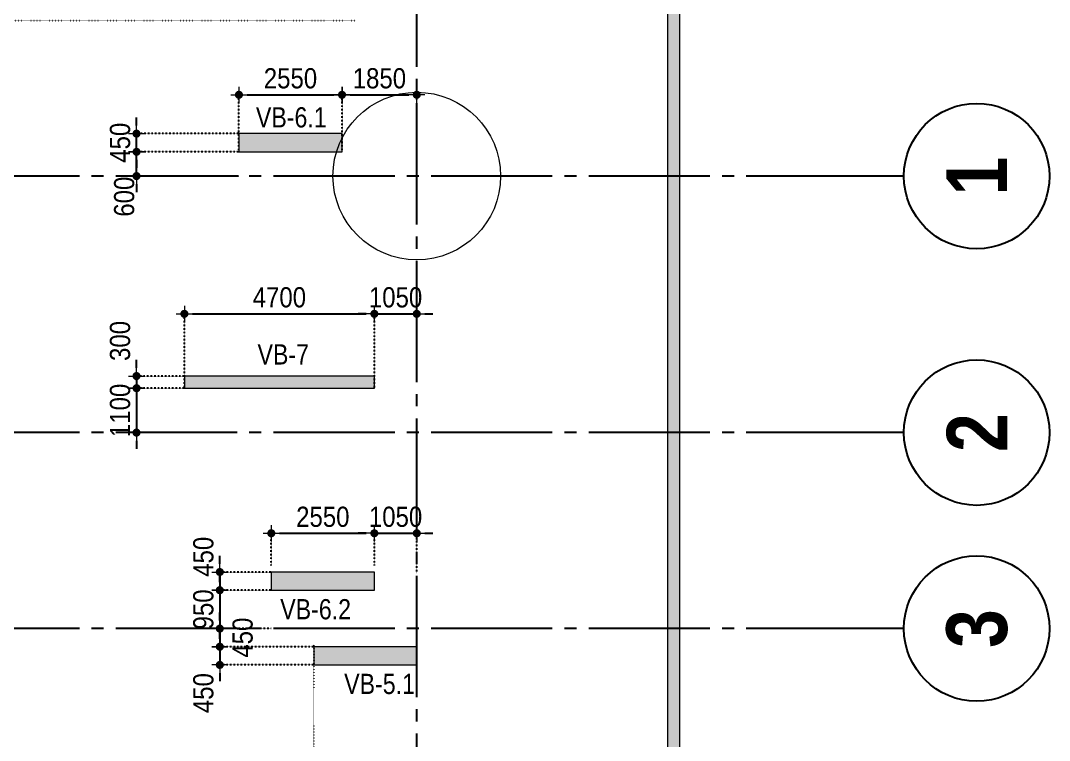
# Model space of a CAD drawing. Header units: millimetres. Extents: x -3973692 to -2843767, y 592734 to 838475.
# Drawn here: x -3858748 to -3833292, y 748262 to 766080 of the extents above; entities that cross this region are included whole.
import ezdxf
from ezdxf.enums import TextEntityAlignment as Align

# ---------------------------------------------------------------- set-up
doc = ezdxf.new("R2010")
doc.units = ezdxf.units.MM
doc.header["$MEASUREMENT"] = 0
doc.header["$PDMODE"] = 3
doc.header["$PDSIZE"] = -20
for name, pattern in [('CHG_XX_Cot_Ham 2$0$MB_Luoi truc$0$HTT Hidden 21', [3, 2, -1]), ('CHG_XX_Luoi truc$0$MB_Luoi truc$0$Center101', [13, 10, -1, 1, -1]), ('DIVIDE2', [15.875, 6.35, -3.175, 0, -3.175, 0, -3.175]), ('DOT2', [0.125, 0, -0.125]), ('HIDDEN5', [2.8375, 1.25, -1.5875])]:
    doc.linetypes.add(name, pattern=pattern)
doc.layers.get('0').update_dxf_attribs({"lineweight": 9})
doc.layers.get('Defpoints').update_dxf_attribs({"color": 10, "lineweight": 0})
for name, color, linetype, lineweight in [("'S_General_Dim_1", 1, 'Continuous', 18), ("'S_General_Divide_3 Intermediate", 3, 'DIVIDE2', 40), ('CHG_XX_Cot_Ham 2$0$NS-Pier-H2', 150, 'Continuous', 13), ('CHG_XX_Cot_Ham 2$0$NS-Pier-H2 @ 1', 150, 'Continuous', 13), ('CHG_XX_Cot_Ham 2$0$NS-Pier-H2 @ 150 VP1', 150, 'Continuous', 13), ('CHG_XX_Cot_Ham 2$0$NS-Pier-H2 @ 150 VP2', 150, 'Continuous', 13), ('CHG_XX_Cot_Ham 2$0$NS-Pier-H2 @ 150 VP3', 150, 'Continuous', 13), ('CHG_XX_Cot_Ham 2$0$NS-Pier-H2 @ 150 VP4', 150, 'Continuous', 13), ('CHG_XX_Cot_Ham 2$0$NS-Pier-H2 @ 150 VP5', 150, 'Continuous', 13), ('CHG_XX_Cot_Ham 2$0$NS-Pier-H2 @ 150 VP6', 150, 'Continuous', 13), ('CHG_XX_Cot_Ham 2$0$NS-Pier-H2 @ 150 VP7', 150, 'Continuous', 13), ('CHG_XX_Cot_Ham 2$0$NS-Pier-H2 @ 150 VP8', 150, 'Continuous', 13), ('CHG_XX_Cot_Ham 2$0$NS-Pier-H2 @ 150 VP9', 150, 'Continuous', 13), ('CHG_XX_Cot_Ham 2$0$NS-Pier-H2 @ 150 VPModel', 150, 'Continuous', 13), ('TEXT', 7, 'Continuous', 15)]:
    doc.layers.add(name, color=color, linetype=linetype, lineweight=lineweight)
for name, color, linetype in [('CHG_XX_Cot_Ham 2$0$mb_cot tang 1-3$0$Concrete Line', 6, 'Continuous'), ('CHG_XX_Luoi truc$0$Grid', 34, 'Continuous'), ('CHG_XX_Luoi truc$0$Grid Line', 251, 'CHG_XX_Luoi truc$0$MB_Luoi truc$0$Center101'), ('dim', 1, 'Continuous')]:
    doc.layers.add(name, color=color, linetype=linetype)
doc.styles.add('arial', font='arial.ttf', dxfattribs={"width": 0.85})
doc.styles.add('CHG_XX_Luoi truc$0$MB_Luoi truc$0$Grid A-F$0$VNI-HelveCB', font='')
doc.styles.add('TTP-HelCon', font='')
doc.styles.get('CHG_XX_Luoi truc$0$MB_Luoi truc$0$Grid A-F$0$VNI-HelveCB').set_extended_font_data('VNI-Helve-Condense', bold=True)
doc.styles.get('TTP-HelCon').set_extended_font_data('VNI-Helve-Condense')
doc.dimstyles.new('200', dxfattribs={"dimscale": 200, "dimtxt": 2.5, "dimasz": 1, "dimexe": 0, "dimexo": 0, "dimgap": 0.75, "dimtad": 1, "dimdec": 0, "dimrnd": 10, "dimzin": 9, "dimdsep": 46, "dimtxsty": 'arial', "dimblk1": 'DIMDOT', "dimblk2": 'DIMDOT', "dimsah": 1, "dimcen": 2, "dimdle": 3, "dimclre": 8, "dimclrt": 2, "dimadec": 0, "dimazin": 0, "dimtfac": 1, "dimtdec": 0, "dimtix": 1, "dimtmove": 2, "dimatfit": 3, "dimldrblk": 'DIMPIJL', "dimfxl": 1, "dimtvp": 1.8, "dimtolj": 1, "dimtzin": 0, "dimarcsym": 0})

# ---------------------------------------------------------------- blocks, each defined once
blk = doc.blocks.new('*U3253')
at = {"layer": 'CHG_XX_Cot_Ham 2$0$NS-Pier-H2 @ 1'}
h = blk.add_hatch(color=256, dxfattribs=at)
h.dxf.hatch_style = 1
h.paths.add_polyline_path([(450, 0), (0, 0), (0, -2550), (450, -2550)])
at = {"layer": 'CHG_XX_Cot_Ham 2$0$NS-Pier-H2 @ 150 VP1'}
h = blk.add_hatch(color=256, dxfattribs=at)
h.dxf.hatch_style = 1
h.paths.add_polyline_path([(450, 0), (0, 0), (0, -2550), (450, -2550)])
at = {"layer": 'CHG_XX_Cot_Ham 2$0$NS-Pier-H2 @ 150 VP2'}
h = blk.add_hatch(color=256, dxfattribs=at)
h.dxf.hatch_style = 1
h.paths.add_polyline_path([(450, 0), (0, 0), (0, -2550), (450, -2550)])
at = {"layer": 'CHG_XX_Cot_Ham 2$0$NS-Pier-H2 @ 150 VP3'}
h = blk.add_hatch(color=256, dxfattribs=at)
h.dxf.hatch_style = 1
h.paths.add_polyline_path([(450, 0), (0, 0), (0, -2550), (450, -2550)])
at = {"layer": 'CHG_XX_Cot_Ham 2$0$NS-Pier-H2 @ 150 VP4'}
h = blk.add_hatch(color=256, dxfattribs=at)
h.dxf.hatch_style = 1
h.paths.add_polyline_path([(450, 0), (0, 0), (0, -2550), (450, -2550)])
at = {"layer": 'CHG_XX_Cot_Ham 2$0$NS-Pier-H2 @ 150 VP5'}
h = blk.add_hatch(color=256, dxfattribs=at)
h.dxf.hatch_style = 1
h.paths.add_polyline_path([(450, 0), (0, 0), (0, -2550), (450, -2550)])
at = {"layer": 'CHG_XX_Cot_Ham 2$0$NS-Pier-H2 @ 150 VP6'}
h = blk.add_hatch(color=256, dxfattribs=at)
h.dxf.hatch_style = 1
h.paths.add_polyline_path([(450, 0), (0, 0), (0, -2550), (450, -2550)])
at = {"layer": 'CHG_XX_Cot_Ham 2$0$NS-Pier-H2 @ 150 VP7'}
h = blk.add_hatch(color=256, dxfattribs=at)
h.dxf.hatch_style = 1
h.paths.add_polyline_path([(450, 0), (0, 0), (0, -2550), (450, -2550)])
at = {"layer": 'CHG_XX_Cot_Ham 2$0$NS-Pier-H2 @ 150 VP8'}
h = blk.add_hatch(color=256, dxfattribs=at)
h.dxf.hatch_style = 1
h.paths.add_polyline_path([(450, 0), (0, 0), (0, -2550), (450, -2550)])
at = {"layer": 'CHG_XX_Cot_Ham 2$0$NS-Pier-H2 @ 150 VP9'}
h = blk.add_hatch(color=256, dxfattribs=at)
h.dxf.hatch_style = 1
h.paths.add_polyline_path([(450, 0), (0, 0), (0, -2550), (450, -2550)])
at = {"layer": 'CHG_XX_Cot_Ham 2$0$NS-Pier-H2 @ 150 VPModel'}
h = blk.add_hatch(color=256, dxfattribs=at)
h.dxf.hatch_style = 1
h.paths.add_polyline_path([(450, 0), (0, 0), (0, -2550), (450, -2550)])
blk = doc.blocks.new('CHG_XX_Cot_Ham 2$0$Block A_C450x2250')
at = {"layer": 'CHG_XX_Cot_Ham 2$0$NS-Pier-H2'}
blk.add_lwpolyline([(450, -2550), (0, -2550), (0, 0), (450, 0)], close=True, dxfattribs=at)
blk.add_blockref('*U3253', (0, 0), dxfattribs=at)
blk = doc.blocks.new('CHG_XX_Cot_Ham 2$0$300X4700')
at = {"layer": 'CHG_XX_Cot_Ham 2$0$NS-Pier-H2'}
h = blk.add_hatch(color=256, dxfattribs=at)
h.dxf.hatch_style = 1
h.paths.add_polyline_path([(0, 0), (0, -300), (4700, -300), (4700, 0)])
blk.add_lwpolyline([(0, 0), (0, -300), (4700, -300), (4700, 0)], close=True, dxfattribs=at)
blk = doc.blocks.new('*U2841')
at = {"layer": 'CHG_XX_Luoi truc$0$Grid Line'}
blk.add_line((0, 0), (0, 608), dxfattribs=at)
at = {"layer": 'CHG_XX_Luoi truc$0$Grid', "lineweight": -2, "style": 'CHG_XX_Luoi truc$0$MB_Luoi truc$0$Grid A-F$0$VNI-HelveCB'}
for tag, p in [('GRIDSUB', (0, 617)), ('GRID', (0, -9))]:
    blk.add_attdef(tag, text='', height=5, dxfattribs=at).set_placement(p, align=Align.MIDDLE)
blk = doc.blocks.new('*U2843')
at = {"layer": 'CHG_XX_Luoi truc$0$Grid', "lineweight": -2}
blk.add_line((0, -3), (0, 0), dxfattribs=at)
blk.add_circle((0, -9), 6, dxfattribs=at)
at = {"layer": 'CHG_XX_Luoi truc$0$Grid Line'}
blk.add_line((0, 0), (0, 438), dxfattribs=at)
at = {"layer": 'CHG_XX_Luoi truc$0$Grid', "lineweight": -2, "style": 'CHG_XX_Luoi truc$0$MB_Luoi truc$0$Grid A-F$0$VNI-HelveCB'}
for tag, p in [('GRIDSUB', (0, 447)), ('GRID', (0, -9))]:
    blk.add_attdef(tag, text='', height=5, dxfattribs=at).set_placement(p, align=Align.MIDDLE)
blk = doc.blocks.new('CHG_XX_Luoi truc')
at = {"layer": 'CHG_XX_Luoi truc$0$Grid', "xscale": 300, "yscale": 300, "zscale": 300}
blk.add_blockref('*U2841', (99550, -12747), dxfattribs=at)
at = {"layer": 'CHG_XX_Luoi truc$0$Grid'}
ref = blk.add_blockref('*U2843', (110703, 152250), dxfattribs=dict(at, xscale=300.0000000000013, yscale=300.0000000000013, zscale=300.0000000000013, rotation=90))
ref.add_attrib('GRID', '1', dxfattribs={"lineweight": -2, "height": 1500, "rotation": 90, "style": 'CHG_XX_Luoi truc$0$MB_Luoi truc$0$Grid A-F$0$VNI-HelveCB'}).set_placement((113403, 152250), align=Align.MIDDLE)
ref = blk.add_blockref('*U2843', (110703, 145900), dxfattribs=dict(at, xscale=300.0000000000013, yscale=300.0000000000013, zscale=300.0000000000013, rotation=90))
ref.add_attrib('GRID', '2', dxfattribs={"lineweight": -2, "height": 1500, "rotation": 90, "style": 'CHG_XX_Luoi truc$0$MB_Luoi truc$0$Grid A-F$0$VNI-HelveCB'}).set_placement((113403, 145900), align=Align.MIDDLE)
ref = blk.add_blockref('*U2843', (110703, 141050), dxfattribs=dict(at, xscale=300.0000000000013, yscale=300.0000000000013, zscale=300.0000000000013, rotation=90))
ref.add_attrib('GRID', '3', dxfattribs={"lineweight": -2, "height": 1500, "rotation": 90, "style": 'CHG_XX_Luoi truc$0$MB_Luoi truc$0$Grid A-F$0$VNI-HelveCB'}).set_placement((113403, 141050), align=Align.MIDDLE)
blk = doc.blocks.new('CHG_XX_Cot_Ham 2')
at = {"layer": 'CHG_XX_Cot_Ham 2$0$NS-Pier-H2'}
h = blk.add_hatch(color=256, dxfattribs=at)
h.dxf.hatch_style = 1
h.paths.add_polyline_path([(99639.2, 163400), (-10900, 163400), (-10900, 85450), (-300, 85450), (-300, 84050), (32350, 84050), (32350, -9000), (103575.5, -9000), (106050, -6022), (106050, 158254.3)])
h.paths.add_polyline_path([(99533.7, 163100), (105750, 158110.4), (105750, 90450), (105650, 90450), (105750, 90450), (105750, 13850), (105750, 13722.3), (105750, -5913.6), (103434.7, -8700), (93599.8, -8700), (93299.8, -8700), (32650, -8700), (32650, 84350), (0, 84350), (0, 85750), (-10600, 85750), (-10600, 163100), (93600, 163100)], flags=16)
for p, q in [((105750, 158110.4), (105750, 90450)), ((106050, 158254.3), (106050, -6022))]:
    blk.add_line(p, q, dxfattribs=at)
at = {"layer": 'CHG_XX_Cot_Ham 2$0$NS-Pier-H2', "linetype": 'CHG_XX_Cot_Ham 2$0$MB_Luoi truc$0$HTT Hidden 21'}
blk.add_lwpolyline([(99639.2, 163400), (106050, 158254.3), (106050, -6022), (103575.5, -9000), (32350, -9000), (32350, 84050), (-300, 84050), (-300, 85450), (-10900, 85450), (-10900, 163400)], close=True, dxfattribs=at)
at = {"layer": 'CHG_XX_Cot_Ham 2$0$mb_cot tang 1-3$0$Concrete Line'}
blk.add_blockref('CHG_XX_Cot_Ham 2$0$300X4700', (93800, 147300), dxfattribs=at)
at = {"layer": 'CHG_XX_Cot_Ham 2$0$NS-Pier-H2'}
blk.add_blockref('CHG_XX_Luoi truc', (0, 0), dxfattribs=at)
at = {"layer": 'CHG_XX_Cot_Ham 2$0$NS-Pier-H2', "xscale": -1, "rotation": 90}
for p in [(95150, 153300), (95950, 142450), (97000, 140600)]:
    blk.add_blockref('CHG_XX_Cot_Ham 2$0$Block A_C450x2250', p, dxfattribs=at)
blk = doc.blocks.new('b')
at = {"layer": 'Defpoints'}
blk.add_circle((0, 0), 2074, dxfattribs=at)
at = {"layer": 'TEXT', "color": 3, "style": 'TTP-HelCon'}
for s, p in [('VB-6.1', (-3980, 1204)), ('VB-7', (-3940, -4664)), ('VB-6.2', (-3378, -10971)), ('VB-5.1', (-1796, -12820))]:
    blk.add_text(s, height=500, dxfattribs=at).set_placement(p)
blk = doc.blocks.new('DIMDOT')
for p, q in [((1, 0), (-1, 0)), ((0, -1), (0, 1))]:
    blk.add_line(p, q)
at = {"const_width": 0.5}
blk.add_lwpolyline([(-0.25, 0, 1), (0.25, 0, 1)], format="xyb", close=True, dxfattribs=at)
blk = doc.blocks.new('*D1437')
at = {"layer": "'S_General_Dim_1", "color": 8, "linetype": 'HIDDEN5', "lineweight": -2, "transparency": 16777216}
for p, q in [((-3853345, 762881), (-3853345, 764243)), ((-3850795, 762881), (-3850795, 764243))]:
    blk.add_line(p, q, dxfattribs=at)
at = {"layer": "'S_General_Dim_1", "color": 0, "lineweight": -2, "transparency": 16777216}
blk.add_line((-3853145, 764243), (-3850995, 764243), dxfattribs=at)
at = {"layer": 'Defpoints', "color": 0, "transparency": 16777216}
for p in [(-3850795, 764243), (-3853345, 762881), (-3850795, 762881)]:
    blk.add_point(p, dxfattribs=at)
at = {"layer": "'S_General_Dim_1", "color": 0, "lineweight": -2, "transparency": 16777216, "xscale": 200, "yscale": 200, "zscale": 200, "rotation": 180}
blk.add_blockref('DIMDOT', (-3853345, 764243), dxfattribs=at)
at = {"layer": "'S_General_Dim_1", "color": 0, "lineweight": -2, "transparency": 16777216, "xscale": 200, "yscale": 200, "zscale": 200}
blk.add_blockref('DIMDOT', (-3850795, 764243), dxfattribs=at)
at = {"layer": "'S_General_Dim_1", "color": 2, "transparency": 16777216, "insert": (-3852070, 764648), "char_height": 500, "attachment_point": 5, "style": 'arial'}
blk.add_mtext('\\A1;2550', dxfattribs=at)
blk = doc.blocks.new('DIMPIJL')
at = {"linetype": 'ByBlock'}
blk.add_solid([(-2.5, 0.42), (-2.5, -0.42), (0, 0)], dxfattribs=at)
blk = doc.blocks.new('*D1438')
at = {"layer": "'S_General_Dim_1", "color": 8, "linetype": 'HIDDEN5', "lineweight": -2, "transparency": 16777216}
for p, q in [((-3850795, 762881), (-3850795, 764243)), ((-3848945, 764098), (-3848945, 764243))]:
    blk.add_line(p, q, dxfattribs=at)
at = {"layer": "'S_General_Dim_1", "color": 0, "lineweight": -2, "transparency": 16777216}
blk.add_line((-3850595, 764243), (-3849145, 764243), dxfattribs=at)
at = {"layer": 'Defpoints', "color": 0, "transparency": 16777216}
for p in [(-3848945, 764243), (-3848945, 764098), (-3850795, 762881)]:
    blk.add_point(p, dxfattribs=at)
at = {"layer": "'S_General_Dim_1", "color": 0, "lineweight": -2, "transparency": 16777216, "xscale": 200, "yscale": 200, "zscale": 200, "rotation": 180}
blk.add_blockref('DIMDOT', (-3850795, 764243), dxfattribs=at)
at = {"layer": "'S_General_Dim_1", "color": 0, "lineweight": -2, "transparency": 16777216, "xscale": 200, "yscale": 200, "zscale": 200}
blk.add_blockref('DIMDOT', (-3848945, 764243), dxfattribs=at)
at = {"layer": "'S_General_Dim_1", "color": 2, "transparency": 16777216, "insert": (-3849870, 764648), "char_height": 500, "attachment_point": 5, "style": 'arial'}
blk.add_mtext('\\A1;1850', dxfattribs=at)
blk = doc.blocks.new('*D1439')
at = {"layer": "'S_General_Dim_1", "color": 0, "lineweight": -2, "transparency": 16777216}
for p, q in [((-3855879, 757481), (-3855879, 757681)), ((-3855879, 757281), (-3855879, 756981)), ((-3855879, 756781), (-3855879, 756581))]:
    blk.add_line(p, q, dxfattribs=at)
at = {"layer": "'S_General_Dim_1", "color": 8, "linetype": 'HIDDEN5', "lineweight": -2, "transparency": 16777216}
for p, q in [((-3854695, 757281), (-3855879, 757281)), ((-3854695, 756981), (-3855879, 756981))]:
    blk.add_line(p, q, dxfattribs=at)
at = {"layer": 'Defpoints', "color": 0, "transparency": 16777216}
for p in [(-3854695, 757281), (-3855879, 756981), (-3854695, 756981)]:
    blk.add_point(p, dxfattribs=at)
at = {"layer": "'S_General_Dim_1", "color": 0, "lineweight": -2, "transparency": 16777216, "xscale": 200, "yscale": 200, "zscale": 200}
for p, rotation in [((-3855879, 757281), 270), ((-3855879, 756981), 90)]:
    blk.add_blockref('DIMDOT', p, dxfattribs=dict(at, rotation=rotation))
at = {"layer": "'S_General_Dim_1", "color": 2, "transparency": 16777216, "insert": (-3856285, 758150), "char_height": 500, "attachment_point": 5, "rotation": 90, "style": 'arial'}
blk.add_mtext('\\A1;300', dxfattribs=at)
blk = doc.blocks.new('*D1440')
at = {"layer": "'S_General_Dim_1", "color": 0, "lineweight": -2, "transparency": 16777216}
for p, q in [((-3855879, 757181), (-3855879, 757381)), ((-3855879, 756981), (-3855879, 755881)), ((-3855879, 755681), (-3855879, 755481))]:
    blk.add_line(p, q, dxfattribs=at)
at = {"layer": "'S_General_Dim_1", "color": 8, "linetype": 'HIDDEN5', "lineweight": -2, "transparency": 16777216}
for p, q in [((-3854695, 756981), (-3855879, 756981)), ((-3855484, 755881), (-3855879, 755881))]:
    blk.add_line(p, q, dxfattribs=at)
at = {"layer": 'Defpoints', "color": 0, "transparency": 16777216}
for p in [(-3854695, 756981), (-3855879, 755881), (-3855484, 755881)]:
    blk.add_point(p, dxfattribs=at)
at = {"layer": "'S_General_Dim_1", "color": 0, "lineweight": -2, "transparency": 16777216, "xscale": 200, "yscale": 200, "zscale": 200}
for p, rotation in [((-3855879, 756981), 270), ((-3855879, 755881), 90)]:
    blk.add_blockref('DIMDOT', p, dxfattribs=dict(at, rotation=rotation))
at = {"layer": "'S_General_Dim_1", "color": 2, "transparency": 16777216, "insert": (-3856285, 756431), "char_height": 500, "attachment_point": 5, "rotation": 90, "style": 'arial'}
blk.add_mtext('\\A1;1100', dxfattribs=at)
blk = doc.blocks.new('*D1441')
at = {"layer": "'S_General_Dim_1", "color": 8, "linetype": 'HIDDEN5', "lineweight": -2, "transparency": 16777216}
for p, q in [((-3854695, 756981), (-3854695, 758821)), ((-3849995, 756981), (-3849995, 758821))]:
    blk.add_line(p, q, dxfattribs=at)
at = {"layer": "'S_General_Dim_1", "color": 0, "lineweight": -2, "transparency": 16777216}
blk.add_line((-3854495, 758821), (-3850195, 758821), dxfattribs=at)
at = {"layer": 'Defpoints', "color": 0, "transparency": 16777216}
for p in [(-3849995, 758821), (-3854695, 756981), (-3849995, 756981)]:
    blk.add_point(p, dxfattribs=at)
at = {"layer": "'S_General_Dim_1", "color": 0, "lineweight": -2, "transparency": 16777216, "xscale": 200, "yscale": 200, "zscale": 200, "rotation": 180}
blk.add_blockref('DIMDOT', (-3854695, 758821), dxfattribs=at)
at = {"layer": "'S_General_Dim_1", "color": 0, "lineweight": -2, "transparency": 16777216, "xscale": 200, "yscale": 200, "zscale": 200}
blk.add_blockref('DIMDOT', (-3849995, 758821), dxfattribs=at)
at = {"layer": "'S_General_Dim_1", "color": 2, "transparency": 16777216, "insert": (-3852345, 759227), "char_height": 500, "attachment_point": 5, "style": 'arial'}
blk.add_mtext('\\A1;4700', dxfattribs=at)
blk = doc.blocks.new('*D1442')
at = {"layer": "'S_General_Dim_1", "color": 0, "lineweight": -2, "transparency": 16777216}
for p, q in [((-3850195, 758821), (-3850395, 758821)), ((-3849995, 758821), (-3848945, 758821)), ((-3848745, 758821), (-3848545, 758821))]:
    blk.add_line(p, q, dxfattribs=at)
at = {"layer": "'S_General_Dim_1", "color": 8, "linetype": 'HIDDEN5', "lineweight": -2, "transparency": 16777216}
blk.add_line((-3849995, 756981), (-3849995, 758821), dxfattribs=at)
at = {"layer": 'Defpoints', "color": 0, "transparency": 16777216}
for p in [(-3848945, 758821), (-3848945, 758821), (-3849995, 756981)]:
    blk.add_point(p, dxfattribs=at)
at = {"layer": "'S_General_Dim_1", "color": 0, "lineweight": -2, "transparency": 16777216, "xscale": 200, "yscale": 200, "zscale": 200}
blk.add_blockref('DIMDOT', (-3849995, 758821), dxfattribs=at)
at = {"layer": "'S_General_Dim_1", "color": 0, "lineweight": -2, "transparency": 16777216, "xscale": 200, "yscale": 200, "zscale": 200, "rotation": 180}
blk.add_blockref('DIMDOT', (-3848945, 758821), dxfattribs=at)
at = {"layer": "'S_General_Dim_1", "color": 2, "transparency": 16777216, "insert": (-3849470, 759227), "char_height": 500, "attachment_point": 5, "style": 'arial'}
blk.add_mtext('\\A1;1050', dxfattribs=at)
blk = doc.blocks.new('*D1395')
at = {"layer": "'S_General_Dim_1", "color": 8, "linetype": 'HIDDEN5', "lineweight": -2, "transparency": 16777216}
for p, q in [((-3852545, 752590), (-3852545, 753390)), ((-3849995, 752590), (-3849995, 753390))]:
    blk.add_line(p, q, dxfattribs=at)
at = {"layer": "'S_General_Dim_1", "color": 0, "lineweight": -2, "transparency": 16777216}
blk.add_line((-3852345, 753390), (-3850195, 753390), dxfattribs=at)
at = {"layer": 'Defpoints', "color": 0, "transparency": 16777216}
for p in [(-3849995, 753390), (-3852545, 752590), (-3849995, 752590)]:
    blk.add_point(p, dxfattribs=at)
at = {"layer": "'S_General_Dim_1", "color": 0, "lineweight": -2, "transparency": 16777216, "xscale": 200, "yscale": 200, "zscale": 200, "rotation": 180}
blk.add_blockref('DIMDOT', (-3852545, 753390), dxfattribs=at)
at = {"layer": "'S_General_Dim_1", "color": 0, "lineweight": -2, "transparency": 16777216, "xscale": 200, "yscale": 200, "zscale": 200}
blk.add_blockref('DIMDOT', (-3849995, 753390), dxfattribs=at)
at = {"layer": "'S_General_Dim_1", "color": 2, "transparency": 16777216, "insert": (-3851270, 753795), "char_height": 500, "attachment_point": 5, "style": 'arial'}
blk.add_mtext('\\A1;2550', dxfattribs=at)
blk = doc.blocks.new('*D1396')
at = {"layer": "'S_General_Dim_1", "color": 0, "lineweight": -2, "transparency": 16777216}
for p, q in [((-3853819, 752631), (-3853819, 752831)), ((-3853819, 752431), (-3853819, 751981)), ((-3853819, 751781), (-3853819, 751581))]:
    blk.add_line(p, q, dxfattribs=at)
at = {"layer": "'S_General_Dim_1", "color": 8, "linetype": 'HIDDEN5', "lineweight": -2, "transparency": 16777216}
for p, q in [((-3852545, 752431), (-3853819, 752431)), ((-3852545, 751981), (-3853819, 751981))]:
    blk.add_line(p, q, dxfattribs=at)
at = {"layer": 'Defpoints', "color": 0, "transparency": 16777216}
for p in [(-3852545, 752431), (-3853819, 751981), (-3852545, 751981)]:
    blk.add_point(p, dxfattribs=at)
at = {"layer": "'S_General_Dim_1", "color": 0, "lineweight": -2, "transparency": 16777216, "xscale": 200, "yscale": 200, "zscale": 200}
for p, rotation in [((-3853819, 752431), 270), ((-3853819, 751981), 90)]:
    blk.add_blockref('DIMDOT', p, dxfattribs=dict(at, rotation=rotation))
at = {"layer": "'S_General_Dim_1", "color": 2, "transparency": 16777216, "insert": (-3854224, 752808), "char_height": 500, "attachment_point": 5, "rotation": 90, "style": 'arial'}
blk.add_mtext('\\A1;450', dxfattribs=at)
blk = doc.blocks.new('*D1397')
at = {"layer": "'S_General_Dim_1", "color": 0, "lineweight": -2, "transparency": 16777216}
for p, q in [((-3853819, 752181), (-3853819, 752381)), ((-3853819, 751981), (-3853819, 751031)), ((-3853819, 750831), (-3853819, 750631))]:
    blk.add_line(p, q, dxfattribs=at)
at = {"layer": "'S_General_Dim_1", "color": 8, "linetype": 'HIDDEN5', "lineweight": -2, "transparency": 16777216}
for p, q in [((-3852545, 751981), (-3853819, 751981)), ((-3852549, 751031), (-3853819, 751031))]:
    blk.add_line(p, q, dxfattribs=at)
at = {"layer": 'Defpoints', "color": 0, "transparency": 16777216}
for p in [(-3852545, 751981), (-3853819, 751031), (-3852549, 751031)]:
    blk.add_point(p, dxfattribs=at)
at = {"layer": "'S_General_Dim_1", "color": 0, "lineweight": -2, "transparency": 16777216, "xscale": 200, "yscale": 200, "zscale": 200}
for p, rotation in [((-3853819, 751981), 270), ((-3853819, 751031), 90)]:
    blk.add_blockref('DIMDOT', p, dxfattribs=dict(at, rotation=rotation))
at = {"layer": "'S_General_Dim_1", "color": 2, "transparency": 16777216, "insert": (-3854224, 751506), "char_height": 500, "attachment_point": 5, "rotation": 90, "style": 'arial'}
blk.add_mtext('\\A1;950', dxfattribs=at)
blk = doc.blocks.new('*D1429')
at = {"layer": "'S_General_Dim_1", "color": 0, "lineweight": -2, "transparency": 16777216}
for p, q in [((-3850195, 753390), (-3850395, 753390)), ((-3849995, 753390), (-3848945, 753390)), ((-3848745, 753390), (-3848545, 753390))]:
    blk.add_line(p, q, dxfattribs=at)
at = {"layer": "'S_General_Dim_1", "color": 8, "linetype": 'HIDDEN5', "lineweight": -2, "transparency": 16777216}
for p, q in [((-3849995, 752590), (-3849995, 753390)), ((-3848945, 752404), (-3848945, 753390))]:
    blk.add_line(p, q, dxfattribs=at)
at = {"layer": 'Defpoints', "color": 0, "transparency": 16777216}
for p in [(-3848945, 753390), (-3849995, 752590), (-3848945, 752404)]:
    blk.add_point(p, dxfattribs=at)
at = {"layer": "'S_General_Dim_1", "color": 0, "lineweight": -2, "transparency": 16777216, "xscale": 200, "yscale": 200, "zscale": 200}
blk.add_blockref('DIMDOT', (-3849995, 753390), dxfattribs=at)
at = {"layer": "'S_General_Dim_1", "color": 0, "lineweight": -2, "transparency": 16777216, "xscale": 200, "yscale": 200, "zscale": 200, "rotation": 180}
blk.add_blockref('DIMDOT', (-3848945, 753390), dxfattribs=at)
at = {"layer": "'S_General_Dim_1", "color": 2, "transparency": 16777216, "insert": (-3849470, 753795), "char_height": 500, "attachment_point": 5, "style": 'arial'}
blk.add_mtext('\\A1;1050', dxfattribs=at)
blk = doc.blocks.new('*D1430')
at = {"layer": "'S_General_Dim_1", "color": 0, "lineweight": -2, "transparency": 16777216}
for p, q in [((-3853819, 751231), (-3853819, 751431)), ((-3853819, 751031), (-3853819, 750581)), ((-3853819, 750381), (-3853819, 750181))]:
    blk.add_line(p, q, dxfattribs=at)
at = {"layer": "'S_General_Dim_1", "color": 8, "linetype": 'HIDDEN5', "lineweight": -2, "transparency": 16777216}
for p, q in [((-3852549, 751031), (-3853819, 751031)), ((-3851495, 750581), (-3853819, 750581))]:
    blk.add_line(p, q, dxfattribs=at)
at = {"layer": 'Defpoints', "color": 0, "transparency": 16777216}
for p in [(-3852549, 751031), (-3853819, 750581), (-3851495, 750581)]:
    blk.add_point(p, dxfattribs=at)
at = {"layer": "'S_General_Dim_1", "color": 0, "lineweight": -2, "transparency": 16777216, "xscale": 200, "yscale": 200, "zscale": 200}
for p, rotation in [((-3853819, 751031), 270), ((-3853819, 750581), 90)]:
    blk.add_blockref('DIMDOT', p, dxfattribs=dict(at, rotation=rotation))
at = {"layer": "'S_General_Dim_1", "color": 2, "transparency": 16777216, "insert": (-3853252, 750806), "char_height": 500, "attachment_point": 5, "rotation": 90, "style": 'arial'}
blk.add_mtext('\\A1;450', dxfattribs=at)
blk = doc.blocks.new('*D1431')
at = {"layer": "'S_General_Dim_1", "color": 0, "lineweight": -2, "transparency": 16777216}
for p, q in [((-3853819, 750781), (-3853819, 750981)), ((-3853819, 750581), (-3853819, 750131)), ((-3853819, 749931), (-3853819, 749731))]:
    blk.add_line(p, q, dxfattribs=at)
at = {"layer": "'S_General_Dim_1", "color": 8, "linetype": 'HIDDEN5', "lineweight": -2, "transparency": 16777216}
for p, q in [((-3851495, 750581), (-3853819, 750581)), ((-3851495, 750131), (-3853819, 750131))]:
    blk.add_line(p, q, dxfattribs=at)
at = {"layer": 'Defpoints', "color": 0, "transparency": 16777216}
for p in [(-3851495, 750581), (-3853819, 750131), (-3851495, 750131)]:
    blk.add_point(p, dxfattribs=at)
at = {"layer": "'S_General_Dim_1", "color": 0, "lineweight": -2, "transparency": 16777216, "xscale": 200, "yscale": 200, "zscale": 200}
for p, rotation in [((-3853819, 750581), 270), ((-3853819, 750131), 90)]:
    blk.add_blockref('DIMDOT', p, dxfattribs=dict(at, rotation=rotation))
at = {"layer": "'S_General_Dim_1", "color": 2, "transparency": 16777216, "insert": (-3854224, 749433), "char_height": 500, "attachment_point": 5, "rotation": 90, "style": 'arial'}
blk.add_mtext('\\A1;450', dxfattribs=at)
blk = doc.blocks.new('*D1376')
at = {"layer": "'S_General_Dim_1", "color": 0, "lineweight": -2, "transparency": 16777216}
for p, q in [((-3855879, 763031), (-3855879, 763231)), ((-3855879, 762231), (-3855879, 762831)), ((-3855879, 762031), (-3855879, 761831))]:
    blk.add_line(p, q, dxfattribs=at)
at = {"layer": "'S_General_Dim_1", "color": 8, "linetype": 'HIDDEN5', "lineweight": -2, "transparency": 16777216}
for p, q in [((-3853345, 762831), (-3855879, 762831)), ((-3853345, 762231), (-3855879, 762231))]:
    blk.add_line(p, q, dxfattribs=at)
at = {"layer": 'Defpoints', "color": 0, "transparency": 16777216}
for p in [(-3855879, 762831), (-3853345, 762831), (-3853345, 762231)]:
    blk.add_point(p, dxfattribs=at)
at = {"layer": "'S_General_Dim_1", "color": 0, "lineweight": -2, "transparency": 16777216, "xscale": 200, "yscale": 200, "zscale": 200}
for p, rotation in [((-3855879, 762831), 270), ((-3855879, 762231), 90)]:
    blk.add_blockref('DIMDOT', p, dxfattribs=dict(at, rotation=rotation))
at = {"layer": "'S_General_Dim_1", "color": 2, "transparency": 16777216, "insert": (-3856183, 761721), "char_height": 500, "attachment_point": 5, "rotation": 90, "style": 'arial'}
blk.add_mtext('\\A1;600', dxfattribs=at)
blk = doc.blocks.new('*D1377')
at = {"layer": "'S_General_Dim_1", "color": 0, "lineweight": -2, "transparency": 16777216}
for p, q in [((-3855879, 763481), (-3855879, 763681)), ((-3855879, 762831), (-3855879, 763281)), ((-3855879, 762631), (-3855879, 762431))]:
    blk.add_line(p, q, dxfattribs=at)
at = {"layer": "'S_General_Dim_1", "color": 8, "linetype": 'HIDDEN5', "lineweight": -2, "transparency": 16777216}
for p, q in [((-3853345, 763281), (-3855879, 763281)), ((-3853345, 762831), (-3855879, 762831))]:
    blk.add_line(p, q, dxfattribs=at)
at = {"layer": 'Defpoints', "color": 0, "transparency": 16777216}
for p in [(-3855879, 763281), (-3853345, 763281), (-3853345, 762831)]:
    blk.add_point(p, dxfattribs=at)
at = {"layer": "'S_General_Dim_1", "color": 0, "lineweight": -2, "transparency": 16777216, "xscale": 200, "yscale": 200, "zscale": 200}
for p, rotation in [((-3855879, 763281), 270), ((-3855879, 762831), 90)]:
    blk.add_blockref('DIMDOT', p, dxfattribs=dict(at, rotation=rotation))
at = {"layer": "'S_General_Dim_1", "color": 2, "transparency": 16777216, "insert": (-3856285, 763056), "char_height": 500, "attachment_point": 5, "rotation": 90, "style": 'arial'}
blk.add_mtext('\\A1;450', dxfattribs=at)

msp = doc.modelspace()

# ---------------------------------------------------------------- linework, layer by layer
at = {"layer": 'dim', "linetype": 'DOT2', "ltscale": 10}
for p, q in [((-3952045.2, 766078.9), (-3850468, 766078.1)), ((-3851495.2, 750631), (-3851495.2, 690231))]:
    msp.add_line(p, q, dxfattribs=at)

# ---------------------------------------------------------------- block references
at = {"layer": "'S_General_Divide_3 Intermediate"}
msp.add_blockref('CHG_XX_Cot_Ham 2', (-3948495.2, 609981), dxfattribs=at)
at = {"layer": 'dim'}
msp.add_blockref('b', (-3848945.2, 762231), dxfattribs=at)

# ---------------------------------------------------------------- dimensions: what is measured, and where the dimension line sits
at = {"layer": "'S_General_Dim_1"}
for base, p1, p2, picture, middle in [((-3850795.2, 764242.8), (-3853345.2, 762881), (-3850795.2, 762881), '*D1437', (-3852070.2, 764648.1)), ((-3848945.2, 764242.8), (-3850795.2, 762881), (-3848945.2, 764097.9), '*D1438', (-3849870.2, 764648.1)), ((-3849995.2, 758821.3), (-3854695.2, 756981), (-3849995.2, 756981), '*D1441', (-3852345.2, 759226.6)), ((-3848945.2, 758821.3), (-3849995.2, 756981), (-3848945.2, 758821.3), '*D1442', (-3849470.2, 759226.6)), ((-3849995.2, 753390), (-3852545.2, 752590.2), (-3849995.2, 752590.2), '*D1395', (-3851270.2, 753795.3)), ((-3848945.2, 753390), (-3849995.2, 752590.2), (-3848945.2, 752404.1), '*D1429', (-3849470.2, 753795.3))]:
    dim = msp.add_linear_dim(base=base, p1=p1, p2=p2, dimstyle='200', dxfattribs=at)
    dim.commit()
    dim.dimension.update_dxf_attribs({"geometry": picture, "text_midpoint": middle})
for base, p1, p2, picture, middle in [((-3855879.5, 763281), (-3853345.2, 762831), (-3853345.2, 763281), '*D1377', (-3856284.8, 763056)), ((-3855879.5, 755881), (-3854695.2, 756981), (-3855484.1, 755881), '*D1440', (-3856284.8, 756431)), ((-3853819.1, 751031), (-3852545.2, 751981), (-3852549, 751031), '*D1397', (-3854224.4, 751506))]:
    dim = msp.add_linear_dim(base=base, p1=p1, p2=p2, angle=90, dimstyle='200', dxfattribs=at)
    dim.commit()
    dim.dimension.update_dxf_attribs({"geometry": picture, "text_midpoint": middle})
for base, p1, p2, picture, middle in [((-3855879.5, 762831), (-3853345.2, 762231), (-3853345.2, 762831), '*D1376', (-3856183.5, 761720.9)), ((-3855879.5, 756981), (-3854695.2, 757281), (-3854695.2, 756981), '*D1439', (-3856284.9, 758150.2)), ((-3853819.1, 751981), (-3852545.2, 752431), (-3852545.2, 751981), '*D1396', (-3854224.4, 752807.6)), ((-3853819.1, 750581), (-3852549, 751031), (-3851495.2, 750581), '*D1430', (-3853252.3, 750806)), ((-3853819.1, 750131), (-3851495.2, 750581), (-3851495.2, 750131), '*D1431', (-3854224.4, 749433.5))]:
    dim = msp.add_linear_dim(base=base, p1=p1, p2=p2, angle=90, dimstyle='200', dxfattribs=at)
    dim.commit()
    dim.dimension.update_dxf_attribs({"geometry": picture, "text_midpoint": middle, "dimtype": 160})

doc.saveas('drawing.dxf')
